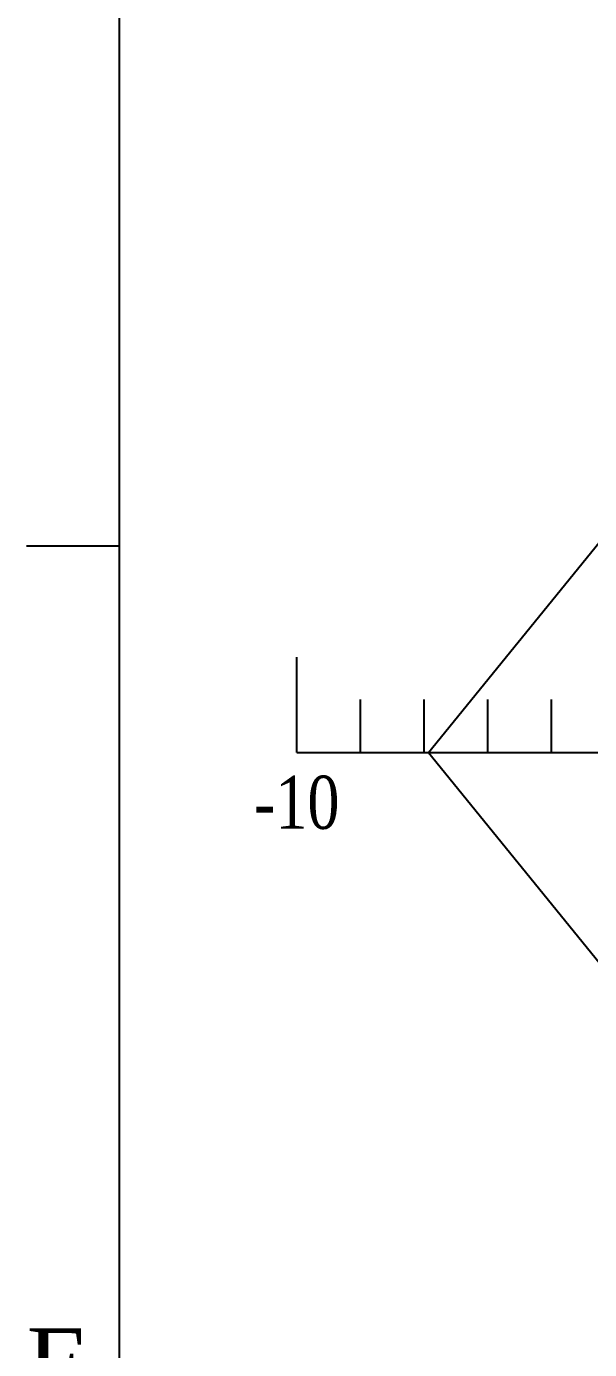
# Model space of a CAD drawing. Header units: millimetres. Extents: x -4 to 3776, y -4 to 4079.
# Drawn here: x -4.4 to 22.2, y 190.2 to 252.6 of the extents above; entities that cross this region are included whole.
import ezdxf
from ezdxf import colors
from ezdxf.entities.mleader import LeaderData, LeaderLine
from ezdxf.math import Vec2, Vec3

# ---------------------------------------------------------------- set-up
doc = ezdxf.new("R2010")
doc.units = ezdxf.units.MM
doc.linetypes.add('ACAD_ISO04W100', pattern=[30, 24, -3, 0, -3])
for name, color, linetype in [('BK_kedu', 255, 'Continuous'), ('EDGE', 7, 'Continuous'), ('ROTATEDREFERENCEFRAME', 7, 'Continuous')]:
    doc.layers.add(name, color=color, linetype=linetype)
doc.layers.add('Sheet$BORDER', color=7, linetype='Continuous', true_color=0x000000)
doc.layers.add('刻度', color=3, linetype='ACAD_ISO04W100', lineweight=13)
doc.styles.add('ROMANC', font='ROMANC.shx', dxfattribs={"width": 0.8, "bigfont": 'HZDX.shx'})
doc.styles.get("Standard").update_dxf_attribs({"font": 'arial.ttf'})

msp = doc.modelspace()

# ---------------------------------------------------------------- linework, layer by layer
at = {"color": 4, "lineweight": 25}
msp.add_line((20.372, 218.374), (20.372, 220.874), dxfattribs=at)
at = {"layer": 'EDGE', "color": 0, "lineweight": 25}
for points in [[(14.575, 218.374), (27.251, 233.978), (38.092, 240.677), (48.701, 246.184), (59.039, 250.641), (69.069, 254.192), (78.755, 256.98), (88.059, 259.149), (96.943, 260.841), (105.371, 262.202), (113.304, 263.372), (120.711, 264.494), (127.676, 265.622), (134.411, 266.719), (141.134, 267.742), (148.063, 268.65), (155.418, 269.401)], [(14.575, 218.374), (27.251, 202.771), (38.092, 196.072), (48.701, 190.565), (59.039, 186.108), (69.069, 182.557), (78.755, 179.769), (88.059, 177.6), (96.943, 175.907), (105.371, 174.547), (113.304, 173.376), (120.711, 172.255), (127.676, 171.127), (134.411, 170.03), (141.134, 169.007), (148.063, 168.099), (155.418, 167.348)]]:
    msp.add_lwpolyline(points, dxfattribs=at)
at = {"layer": 'ROTATEDREFERENCEFRAME', "color": 255}
msp.add_line((8.466, 218.374), (725.282, 218.374), dxfattribs=at)
at = {"layer": 'Sheet$BORDER', "color": 6, "true_color": 0xff00ff}
for p, q in [((0.007, 612.644), (0.007, -4.355)), ((0.007, 228.111), (-4.361, 228.111))]:
    msp.add_line(p, q, dxfattribs=at)
at = {"layer": '刻度', "color": 4, "lineweight": 25}
for p, q in [((8.372, 218.374), (8.372, 222.874)), ((11.372, 218.374), (11.372, 220.874)), ((14.372, 218.374), (14.372, 220.874)), ((17.372, 218.374), (17.372, 220.874)), ((8.372, 218.374), (11.372, 218.374)), ((11.372, 218.374), (14.372, 218.374)), ((14.372, 218.374), (17.372, 218.374)), ((17.372, 218.374), (20.372, 218.374)), ((20.372, 218.374), (23.372, 218.374))]:
    msp.add_line(p, q, dxfattribs=at)

# ---------------------------------------------------------------- texts
at = {"layer": 'Sheet$BORDER', "insert": (-4.361, 189.603), "char_height": 3.2761, "width": 5.71712, "attachment_point": 4, "line_spacing_factor": 0.963855}
msp.add_mtext('\\fTimes New Roman;F', dxfattribs=at)
at = {"layer": '刻度', "color": 4, "lineweight": 25, "insert": (6.361, 217.28), "char_height": 2.5, "attachment_point": 1, "style": 'ROMANC'}
msp.add_mtext_dynamic_manual_height_columns('{\\fTimes New Roman|b0|i0|c0|p18;-10}', width=3.91495, gutter_width=15, heights=[2.449], dxfattribs=at)

# ---------------------------------------------------------------- leaders
at = {"layer": 'BK_kedu'}
ml = msp.add_multileader_mtext('Standard', dxfattribs=at)
ml.set_content('', color=256)
ml.set_leader_properties()
ml.build(insert=Vec2(0, 0))
ml.multileader.update_dxf_attribs({"text_right_attachment_type": 6, "dogleg_length": 0.36, "arrow_head_size": 0.18})
ctx = ml.context
ctx.base_point, ctx.char_height, ctx.arrow_head_size, ctx.landing_gap_size, ctx.plane_origin = Vec3(3775.999, 4079.328), 0.18, 0.18, 0.09, Vec3(3774.639, 4079.328)
ctx.right_attachment = 6
notes = []
notes.append((ctx, [(0, (0, 0, 0), (0, 0), (1, 0), 1, [])]))
ctx.mtext.insert, ctx.mtext.flow_direction = Vec3(3776.089, 4079.418), 5
for ctx, leaders in notes:
    for number, flags, end, landing, length, lines in leaders:
        leader = LeaderData()
        leader.index, (leader.has_last_leader_line, leader.has_dogleg_vector, leader.attachment_direction) = number, flags
        leader.last_leader_point, leader.dogleg_vector, leader.dogleg_length = Vec3(end), Vec3(landing), length
        for number, points, colour, breaks in lines:
            line = LeaderLine()
            line.index, line.vertices, line.color, line.breaks = number, Vec3.list(points), colors.encode_raw_color(colour), breaks
            leader.lines.append(line)
        ctx.leaders.append(leader)

doc.saveas('drawing.dxf')
